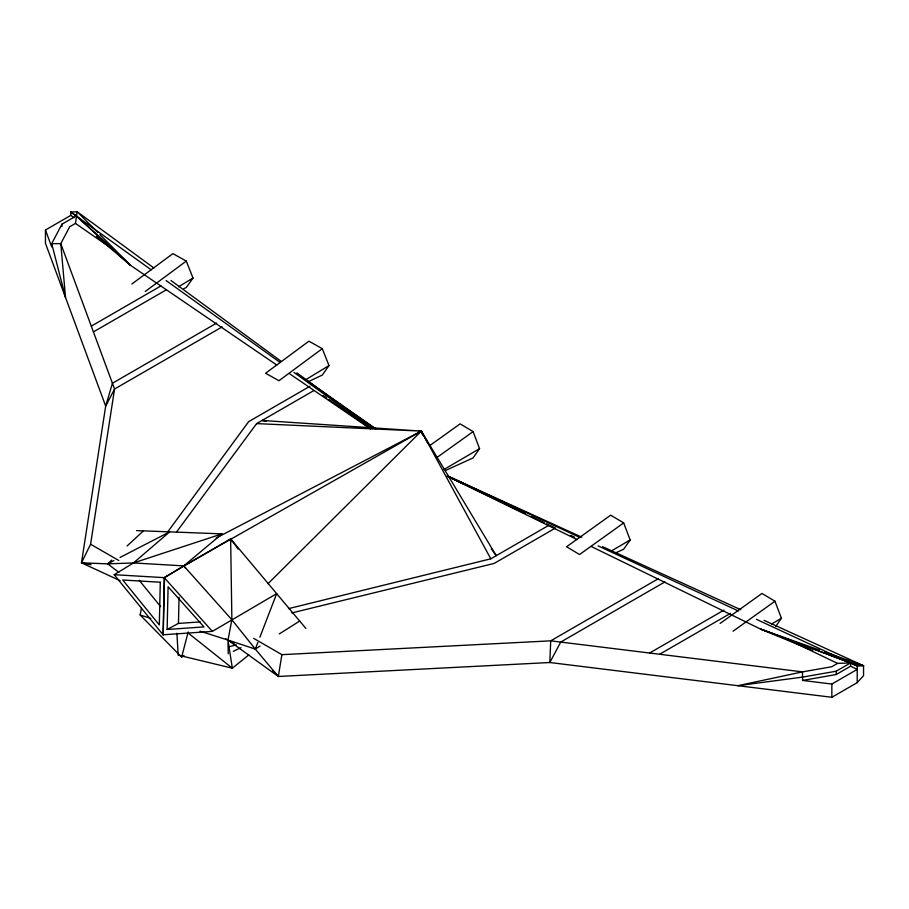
<?xml version="1.0" encoding="UTF-8"?>
<svg xmlns="http://www.w3.org/2000/svg" width="909" height="909" viewBox="0 0 909 909"><rect width="100%" height="100%" fill="white"/><g stroke="black" fill="none" stroke-linecap="round" stroke-linejoin="round"><path stroke-width="1.36" d="M259.883 637.198L276.666 593.657L212.354 631.38L163.086 634.789L164.268 577.51L230.636 538.832L305.89 628.449M163.234 634.777L164.518 577.658L183.788 565.887L421.344 431.105L496.257 555.66L491.292 548.854M167.131 629.471L168.097 586.737L203.98 626.926L167.131 629.471L178.459 623.415L200.298 621.904M178.459 623.415L179.05 597.224M230.545 541.662L230.636 538.832L238.147 549.036M276.813 365.054L130.487 265.303L76.311 215.887L61.948 224.182L51.711 243.623L65.528 297.527L60.778 243.657L69.686 226.75L75.481 223.409L77.151 211.717L70.811 212.07L70.811 215.376L74.118 217.671M120.068 580.635L81.48 562.841L105.683 406.084L112.421 383.246L216.66 323.059M91.082 564.739L81.48 562.841L90.593 544.23L114.557 389.018L60.778 243.657L51.711 243.623L51.711 246.941L45.45 230.022L70.811 215.376M764.06 620.347L863.55 665.74L863.55 675.671L857.21 682.648L831.849 697.283L549.831 662.513L278.324 676.478L281.892 654.662L253.679 638.379M184.072 655.707L181.63 657.127L140.145 614.984L141.429 608.201M181.63 657.127L188.197 631.96M200.014 631.153L227.977 640.095L278.324 676.478L255.304 649.071L257.849 642.47M429.571 445.74L460.113 423.855L473.1 431.616L479.566 448.66L473.055 457.943L445.33 470.567M623.676 522.925L579.556 554.524L566.568 546.775L610.689 515.164L623.676 522.925L630.142 539.969L623.631 549.252L614.802 553.274M775.729 626.392L781.422 618.256L774.957 601.213L761.969 593.463L720.11 623.438M131.873 284.006L172.915 253.622L186.288 261.099L192.992 278.018L186.334 287.483L183.777 288.687M322.286 348.658L278.961 380.723L265.587 373.258L308.912 341.193L322.286 348.658L328.99 365.588L322.331 375.042L308.31 381.689M167.642 532.015L248.646 421.662L309.912 386.291M176.539 531.992L256.622 423.605L313.855 390.563M268.053 583.658L421.344 431.105L490.803 558.808L549.241 525.072L546.695 523.845M81.48 562.841L107.671 563.841L111.762 560.069M127.101 545.945L143.463 530.867M163.086 634.789L114.204 574.704L133.464 562.944L169.653 531.867L120.068 557.444M136.566 530.606L222.035 533.867L183.788 565.887L133.464 562.944L107.671 563.841L118.84 572.34M248.861 654.878L232.34 668.206L178.175 655.128L176.914 633.198M145.247 291.471L186.288 261.099M436.899 457.534L473.1 431.616M733.097 631.198L774.957 601.213M230.636 538.832L231.875 619.768L227.977 640.095L255.304 649.071L260.099 646.038M279.29 633.937L299.686 621.063M178.55 286.789L192.992 278.018M306.128 379.462L328.99 365.588M444.035 469.464L479.566 448.66M610.541 551.445L630.142 539.969M771.627 623.994L781.422 618.256M91.298 326.138L160.973 285.915M93.434 331.91L166.483 289.732M222.171 326.888L114.557 389.018L105.683 406.084L45.45 243.26L45.45 230.022M658.332 578.703L550.718 640.834L281.892 654.662M664.956 581.885L560.717 642.072L549.831 662.513L550.718 640.834L802.499 671.876L831.769 666.74L837.564 663.4L850.585 662.911L863.55 665.74L857.21 666.092L756.402 619.324M649.628 653.026L723.894 610.155M659.627 654.264L730.518 613.336M802.545 680.432L836.223 674.512L850.585 666.217L857.21 669.399L831.849 684.045L802.545 680.432L802.499 671.876L737.847 685.693L802.545 677.114L836.223 671.206L850.585 662.911L857.21 666.092L857.21 682.648M216.24 537.98L421.344 431.105L428.025 443.626M107.671 563.841L113.875 560.637M233.306 651.344L240.953 647.651M133.464 562.944L222.035 533.867M288.517 608.632L490.803 558.808M229.477 646.606L236.351 644.913M291.869 612.916L494.166 563.421L555.444 528.049L550.479 525.663M418.526 431.355L421.344 431.105L422.583 435.07M256.622 423.605L421.344 431.105L262.076 420.458L266.155 421.446M114.204 574.704L164.518 577.658M164.245 577.635L212.354 631.38M140.145 614.984L150.837 618.438M591.191 546.457L760.56 629.073L819.407 650.026M824.758 651.935L863.55 665.74M812.782 650.628L760.56 629.073L850.381 662.922M760.56 629.073L850.585 662.911L850.585 666.217M447.489 475.918L581.874 537.23M602.542 546.661L740.801 609.734M447.444 476.009L580.033 537.514M598.054 545.877L738.381 610.962M448.046 476.18L494.201 497.973M496.768 499.177L501.893 501.598M447.398 476.1L482.077 492.451M488.497 495.473L491.065 496.689M447.364 476.191L452.489 478.645M455.045 479.872L464.01 484.167M448.251 476.43L462.272 483.156M468.635 486.213L471.192 487.44M525.027 513.46L447.296 476.168L577.181 539.628M531.401 516.517L544.15 522.63M570.682 535.356L574.488 537.185M787.16 639.209L837.564 663.4M90.593 544.23L118.806 560.512M225.523 638.675L234.067 643.606M289.687 373.838L370.452 428.889M76.311 215.887L70.811 212.07L151.155 269.803M315.457 387.223L336.773 402.039M339.102 403.653L375.087 428.662M75.481 223.409L112.671 249.248M323.195 395.517L326.672 397.937M328.99 399.551L370.792 428.594M306.219 380.121L375.894 428.889M166.131 280.563L280.142 362.486M293.959 372.417L372.27 428.684M153.848 267.962L77.151 211.717L97.888 232.556M171.017 280.551L280.915 361.134M296.948 372.883L372.497 428.287M188.39 633.187L232.34 668.206L227.977 640.095L228.216 653.81M96.354 236.26L130.487 265.303L99.865 234.545M76.299 216.012L130.487 265.303M272.507 670.365L278.324 676.478M139.259 580.351L160.666 606.655M255.304 649.071L231.875 619.768L183.788 565.887L185.481 568.114M836.223 671.206L836.223 674.512M831.849 684.045L831.849 697.283M61.948 224.182L61.948 226.398M160.291 582.226L159.314 624.96L122.749 580.022L160.291 582.226"/></g></svg>
